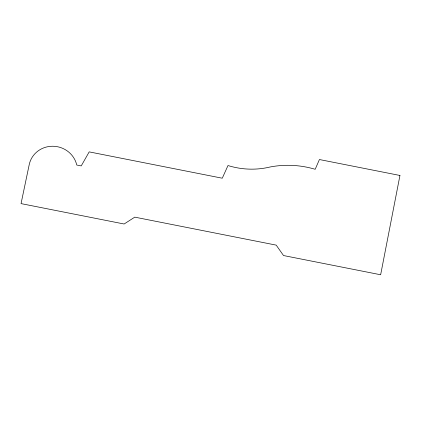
<?xml version="1.0" encoding="UTF-8"?>
<svg xmlns="http://www.w3.org/2000/svg" width="421" height="421" viewBox="0 0 421 421"><rect width="100%" height="100%" fill="white"/><g stroke="black" fill="none" stroke-linecap="round" stroke-linejoin="round"><path stroke-width="0.63" d="M399.95 175.468L380.642 274.76L283.517 255.542L276.202 245.127L134.788 217.147L124.116 224.004L21.05 203.611L29.123 165.079A24.35 23.371 13.4 0 1 52.557 146.24A24.35 23.371 13.4 0 1 76.754 165.027L81.232 165.911L89.184 151.881L222.283 178.215L227.982 165.537A76.664 73.58 13.4 0 0 270.15 166.979A91.825 88.131 13.4 0 1 315.197 169.289L319.418 159.538L399.95 175.468"/></g></svg>
